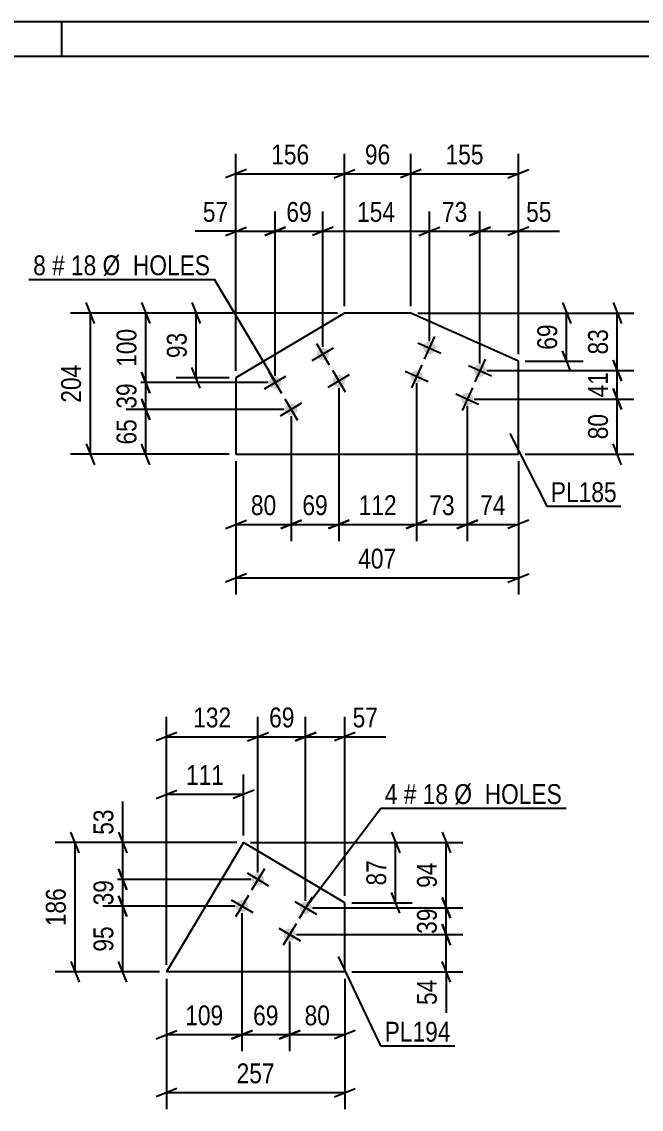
# Model space of a CAD drawing. Header units: millimetres. Extents: x 0 to 420, y 0 to 297.
# Drawn here: x 204.2 to 293.5, y 140.1 to 297 of the extents above; entities that cross this region are included whole.
import ezdxf

# ---------------------------------------------------------------- set-up
doc = ezdxf.new("R2010")
doc.units = ezdxf.units.MM
doc.styles.add('Arial Narrow', font='ARIALN.TTF', dxfattribs={"height": 0.2})

# ---------------------------------------------------------------- blocks, each defined once
blk = doc.blocks.new('Unknown-122572960-1115')
at = {"color": 5, "linetype": 'Continuous'}
for p, q in [((420, 297), (0, 297)), ((210, 292), (210, 297)), ((415, 292), (5, 292))]:
    blk.add_line(p, q, dxfattribs=at)
blk = doc.blocks.new('Part-122572960-23649 - 23648')
at = {"color": 2, "linetype": 'Continuous'}
for p, q in [((250.74, 254.99), (235.1, 245.65)), ((260.3, 254.99), (250.74, 254.99)), ((275.82, 248.05), (260.3, 254.99)), ((275.82, 234.61), (275.82, 248.05)), ((235.1, 245.65), (235.1, 234.61)), ((235.1, 234.61), (275.82, 234.61))]:
    blk.add_line(p, q, dxfattribs=at)
blk = doc.blocks.new('Bolt-122572960-23650 - 23648')
at = {"linetype": 'Continuous'}
for points in [[(248.4, 249.51, -1), (246.85, 248.59, -1)], [(241.53, 245.41, -1), (239.98, 244.49, -1)], [(250.7, 245.65, -1), (249.16, 244.73, -1)], [(243.83, 241.55, -1), (242.29, 240.63, -1)]]:
    blk.add_hatch(color=1, dxfattribs=at).paths.add_polyline_path(points)
at = {"color": 1, "linetype": 'Continuous'}
for p, q in [((246.08, 248.13), (249.17, 249.97)), ((246.7, 250.6), (248.55, 247.51)), ((239.83, 246.5), (241.68, 243.41)), ((249.01, 246.73), (250.85, 243.64)), ((239.21, 244.03), (242.3, 245.88)), ((248.38, 244.27), (251.48, 246.11)), ((241.51, 240.17), (244.61, 242.01)), ((242.14, 242.63), (243.98, 239.54))]:
    blk.add_line(p, q, dxfattribs=at)
blk = doc.blocks.new('Bolt-122572960-23651 - 23648')
at = {"linetype": 'Continuous'}
for points in [[(263.8, 249.59, -1), (262.16, 250.32, -1)], [(261.96, 245.48, -1), (260.32, 246.21, -1)], [(271.1, 246.32, -1), (269.46, 247.06, -1)], [(269.27, 242.21, -1), (267.62, 242.95, -1)]]:
    blk.add_hatch(color=1, dxfattribs=at).paths.add_polyline_path(points)
at = {"color": 1, "linetype": 'Continuous'}
for p, q in [((263.71, 251.6), (262.25, 248.31)), ((261.34, 250.69), (264.62, 249.22)), ((271.02, 248.33), (269.55, 245.05)), ((259.5, 246.58), (262.79, 245.11)), ((261.88, 247.49), (260.41, 244.2)), ((268.64, 247.42), (271.93, 245.95)), ((266.8, 243.32), (270.09, 241.85)), ((269.18, 244.22), (267.71, 240.94))]:
    blk.add_line(p, q, dxfattribs=at)
blk = doc.blocks.new('Part-122572960-23658 - 23657')
at = {"color": 2, "linetype": 'Continuous'}
for p, q in [((236.2, 178.61), (225.08, 159.96)), ((250.8, 169.9), (236.2, 178.61)), ((250.8, 159.96), (250.8, 169.9)), ((250.8, 159.96), (225.08, 159.96))]:
    blk.add_line(p, q, dxfattribs=at)
blk = doc.blocks.new('Bolt-122572960-23659 - 23657')
at = {"linetype": 'Continuous'}
for points in [[(239.04, 172.83, -1), (237.5, 173.76, -1)], [(236.74, 168.97, -1), (235.19, 169.89, -1)], [(245.91, 168.74, -1), (244.37, 169.66, -1)], [(243.61, 164.87, -1), (242.06, 165.79, -1)]]:
    blk.add_hatch(color=1, dxfattribs=at).paths.add_polyline_path(points)
at = {"color": 1, "linetype": 'Continuous'}
for p, q in [((236.72, 174.22), (239.81, 172.37)), ((239.19, 174.84), (237.35, 171.75)), ((234.42, 170.35), (237.51, 168.51)), ((236.89, 170.98), (235.04, 167.89)), ((243.59, 170.12), (246.69, 168.28)), ((246.06, 170.74), (244.22, 167.65)), ((243.76, 166.88), (241.91, 163.79)), ((241.29, 166.25), (244.38, 164.41))]:
    blk.add_line(p, q, dxfattribs=at)
blk = doc.blocks.new('StraightDimension-122572960-24201 - 23648')
at = {"color": 7, "linetype": 'Continuous'}
for p, q in [((235.1, 246.65), (235.1, 277.93)), ((250.74, 255.99), (250.74, 277.93)), ((236.6, 275.68), (233.6, 274.48)), ((235.1, 275.08), (250.74, 275.08)), ((249.24, 274.48), (252.24, 275.68))]:
    blk.add_line(p, q, dxfattribs=at)
at = {"color": 0}
blk.add_wipeout([(246.26, 275.83), (246.26, 280.03), (239.58, 280.03), (239.58, 275.83)], dxfattribs=at)
at = {"color": 3, "style": 'Arial Narrow'}
blk.add_text('156', height=2.863, dxfattribs=at).set_placement((240.18, 276.43))
blk = doc.blocks.new('StraightDimension-122572960-24199 - 23648')
at = {"color": 7, "linetype": 'Continuous'}
for p, q in [((260.3, 255.99), (260.3, 277.93)), ((275.82, 249.05), (275.82, 277.93)), ((261.8, 275.68), (258.8, 274.48)), ((260.3, 275.08), (275.82, 275.08)), ((274.32, 274.48), (277.32, 275.68))]:
    blk.add_line(p, q, dxfattribs=at)
at = {"color": 0}
blk.add_wipeout([(271.4, 275.83), (271.4, 280.03), (264.72, 280.03), (264.72, 275.83)], dxfattribs=at)
at = {"color": 3, "style": 'Arial Narrow'}
blk.add_text('155', height=2.863, dxfattribs=at).set_placement((265.32, 276.43))
blk = doc.blocks.new('StraightDimension-122572960-24200 - 23648')
at = {"color": 7, "linetype": 'Continuous'}
for p, q in [((250.74, 255.99), (250.74, 277.93)), ((260.3, 255.99), (260.3, 277.93)), ((249.24, 274.48), (252.24, 275.68)), ((250.74, 275.08), (260.3, 275.08)), ((261.8, 275.68), (258.8, 274.48))]:
    blk.add_line(p, q, dxfattribs=at)
at = {"color": 0}
blk.add_wipeout([(257.95, 275.83), (257.95, 280.03), (253.09, 280.03), (253.09, 275.83)], dxfattribs=at)
at = {"color": 3, "style": 'Arial Narrow'}
blk.add_text('96', height=2.863, dxfattribs=at).set_placement((253.69, 276.43))
blk = doc.blocks.new('StraightDimension-122572960-27762 - 23648')
at = {"color": 7, "linetype": 'Continuous'}
for p, q in [((268.45, 241.58), (268.45, 222.09)), ((275.82, 233.61), (275.82, 222.09)), ((266.95, 223.89), (269.95, 225.09)), ((268.45, 224.49), (275.82, 224.49)), ((277.32, 225.09), (274.32, 223.89))]:
    blk.add_line(p, q, dxfattribs=at)
at = {"color": 0}
blk.add_wipeout([(274.56, 225.24), (274.56, 229.44), (269.71, 229.44), (269.71, 225.24)], dxfattribs=at)
at = {"color": 3, "style": 'Arial Narrow'}
blk.add_text('74', height=2.863, dxfattribs=at).set_placement((270.31, 225.84))
blk = doc.blocks.new('StraightDimension-122572960-24280 - 23648')
at = {"color": 7, "linetype": 'Continuous'}
for p, q in [((289.48, 248.19), (290.68, 245.19)), ((271.28, 246.69), (292.48, 246.69)), ((290.08, 242.58), (290.08, 246.69)), ((290.68, 241.08), (289.48, 244.08)), ((269.45, 242.58), (292.48, 242.58))]:
    blk.add_line(p, q, dxfattribs=at)
at = {"color": 0}
blk.add_wipeout([(289.33, 247.06), (285.13, 247.06), (285.13, 242.21), (289.33, 242.21)], dxfattribs=at)
at = {"color": 3, "style": 'Arial Narrow'}
blk.add_text('41', height=2.863, rotation=90.0002, dxfattribs=at).set_placement((288.73, 242.81))
blk = doc.blocks.new('StraightDimension-122572960-24207 - 23648')
at = {"color": 7, "linetype": 'Continuous'}
for p, q in [((235.1, 233.61), (235.1, 214.38)), ((275.82, 233.61), (275.82, 214.38)), ((236.6, 217.38), (233.6, 216.18)), ((235.1, 216.78), (275.82, 216.78)), ((274.32, 216.18), (277.32, 217.38))]:
    blk.add_line(p, q, dxfattribs=at)
at = {"color": 0}
blk.add_wipeout([(258.8, 217.53), (258.8, 221.73), (252.12, 221.73), (252.12, 217.53)], dxfattribs=at)
at = {"color": 3, "style": 'Arial Narrow'}
blk.add_text('407', height=2.863, dxfattribs=at).set_placement((252.72, 218.13))
blk = doc.blocks.new('StraightDimension-122572960-27765 - 23648')
at = {"color": 7, "linetype": 'Continuous'}
for p, q in [((249.93, 244.19), (249.93, 222.09)), ((243.06, 240.09), (243.06, 222.09)), ((241.56, 223.89), (244.56, 225.09)), ((243.06, 224.49), (249.93, 224.49)), ((251.43, 225.09), (248.43, 223.89))]:
    blk.add_line(p, q, dxfattribs=at)
at = {"color": 0}
blk.add_wipeout([(248.92, 225.24), (248.92, 229.44), (244.07, 229.44), (244.07, 225.24)], dxfattribs=at)
at = {"color": 3, "style": 'Arial Narrow'}
blk.add_text('69', height=2.863, dxfattribs=at).set_placement((244.67, 225.84))
blk = doc.blocks.new('StraightDimension-122572960-24211 - 23648')
at = {"color": 7, "linetype": 'Continuous'}
for p, q in [((282.16, 256.49), (283.36, 253.49)), ((261.3, 254.99), (285.16, 254.99)), ((282.76, 248.05), (282.76, 254.99)), ((283.36, 246.55), (282.16, 249.55)), ((276.82, 248.05), (285.16, 248.05))]:
    blk.add_line(p, q, dxfattribs=at)
at = {"color": 0}
blk.add_wipeout([(282.01, 253.94), (277.81, 253.94), (277.81, 249.09), (282.01, 249.09)], dxfattribs=at)
at = {"color": 3, "style": 'Arial Narrow'}
blk.add_text('69', height=2.863, rotation=90.0002, dxfattribs=at).set_placement((281.41, 249.69))
blk = doc.blocks.new('StraightDimension-122572960-24281 - 23648')
at = {"color": 7, "linetype": 'Continuous'}
for p, q in [((289.48, 244.08), (290.68, 241.08)), ((269.45, 242.58), (292.48, 242.58)), ((290.08, 234.61), (290.08, 242.58)), ((290.68, 233.11), (289.48, 236.11)), ((276.82, 234.61), (292.48, 234.61))]:
    blk.add_line(p, q, dxfattribs=at)
at = {"color": 0}
blk.add_wipeout([(289.33, 241.02), (285.13, 241.02), (285.13, 236.17), (289.33, 236.17)], dxfattribs=at)
at = {"color": 3, "style": 'Arial Narrow'}
blk.add_text('80', height=2.863, rotation=90.0002, dxfattribs=at).set_placement((288.73, 236.77))
blk = doc.blocks.new('StraightDimension-122572960-24217 - 23648')
at = {"color": 7, "linetype": 'Continuous'}
for p, q in [((228.74, 256.49), (229.94, 253.49)), ((249.74, 254.99), (226.49, 254.99)), ((229.34, 245.65), (229.34, 254.99)), ((229.94, 244.15), (228.74, 247.15)), ((234.1, 245.65), (226.49, 245.65))]:
    blk.add_line(p, q, dxfattribs=at)
at = {"color": 0}
blk.add_wipeout([(228.59, 252.75), (224.39, 252.75), (224.39, 247.89), (228.59, 247.89)], dxfattribs=at)
at = {"color": 3, "style": 'Arial Narrow'}
blk.add_text('93', height=2.863, rotation=90.0002, dxfattribs=at).set_placement((227.99, 248.49))
blk = doc.blocks.new('StraightDimension-122572960-24259 - 23648')
at = {"color": 7, "linetype": 'Continuous'}
for p, q in [((221.49, 256.49), (222.69, 253.49)), ((249.74, 254.99), (219.24, 254.99)), ((222.09, 244.95), (222.09, 254.99)), ((222.69, 243.45), (221.49, 246.45)), ((239.75, 244.95), (219.24, 244.95))]:
    blk.add_line(p, q, dxfattribs=at)
at = {"color": 0}
blk.add_wipeout([(221.34, 253.31), (217.14, 253.31), (217.14, 246.63), (221.34, 246.63)], dxfattribs=at)
at = {"color": 3, "style": 'Arial Narrow'}
blk.add_text('100', height=2.863, rotation=90.0002, dxfattribs=at).set_placement((220.74, 247.23))
blk = doc.blocks.new('StraightDimension-122572960-27838 - 23648')
at = {"color": 7, "linetype": 'Continuous'}
for p, q in [((247.63, 250.05), (247.63, 269.64)), ((262.98, 250.95), (262.98, 269.64)), ((249.13, 267.39), (246.13, 266.19)), ((247.63, 266.79), (262.98, 266.79)), ((261.48, 266.19), (264.48, 267.39))]:
    blk.add_line(p, q, dxfattribs=at)
at = {"color": 0}
blk.add_wipeout([(258.64, 267.54), (258.64, 271.74), (251.96, 271.74), (251.96, 267.54)], dxfattribs=at)
at = {"color": 3, "style": 'Arial Narrow'}
blk.add_text('154', height=2.863, dxfattribs=at).set_placement((252.56, 268.14))
blk = doc.blocks.new('StraightDimension-122572960-24260 - 23648')
at = {"color": 7, "linetype": 'Continuous'}
for p, q in [((221.49, 246.45), (222.69, 243.45)), ((239.75, 244.95), (219.24, 244.95)), ((222.09, 241.09), (222.09, 244.95)), ((222.69, 239.59), (221.49, 242.59)), ((242.06, 241.09), (219.24, 241.09))]:
    blk.add_line(p, q, dxfattribs=at)
at = {"color": 0}
blk.add_wipeout([(221.34, 245.45), (217.14, 245.45), (217.14, 240.59), (221.34, 240.59)], dxfattribs=at)
at = {"color": 3, "style": 'Arial Narrow'}
blk.add_text('39', height=2.863, rotation=90.0002, dxfattribs=at).set_placement((220.74, 241.19))
blk = doc.blocks.new('StraightDimension-122572960-24261 - 23648')
at = {"color": 7, "linetype": 'Continuous'}
for p, q in [((221.49, 242.59), (222.69, 239.59)), ((242.06, 241.09), (219.24, 241.09)), ((222.09, 234.61), (222.09, 241.09)), ((222.69, 233.11), (221.49, 236.11)), ((234.1, 234.61), (219.24, 234.61))]:
    blk.add_line(p, q, dxfattribs=at)
at = {"color": 0}
blk.add_wipeout([(221.34, 240.28), (217.14, 240.28), (217.14, 235.42), (221.34, 235.42)], dxfattribs=at)
at = {"color": 3, "style": 'Arial Narrow'}
blk.add_text('65', height=2.863, rotation=90.0002, dxfattribs=at).set_placement((220.74, 236.02))
blk = doc.blocks.new('StraightDimension-122572960-24279 - 23648')
at = {"color": 7, "linetype": 'Continuous'}
for p, q in [((289.48, 256.49), (290.68, 253.49)), ((261.3, 254.99), (292.48, 254.99)), ((290.08, 246.69), (290.08, 254.99)), ((290.68, 245.19), (289.48, 248.19)), ((271.28, 246.69), (292.48, 246.69))]:
    blk.add_line(p, q, dxfattribs=at)
at = {"color": 0}
blk.add_wipeout([(289.33, 253.27), (285.13, 253.27), (285.13, 248.41), (289.33, 248.41)], dxfattribs=at)
at = {"color": 3, "style": 'Arial Narrow'}
blk.add_text('83', height=2.863, rotation=90.0002, dxfattribs=at).set_placement((288.73, 249.01))
blk = doc.blocks.new('StraightDimension-122572960-24299 - 23648')
at = {"color": 7, "linetype": 'Continuous'}
for p, q in [((214.7, 253.49), (213.5, 256.49)), ((249.74, 254.99), (211.25, 254.99)), ((214.1, 234.61), (214.1, 254.99)), ((213.5, 236.11), (214.7, 233.11)), ((234.1, 234.61), (211.25, 234.61))]:
    blk.add_line(p, q, dxfattribs=at)
at = {"color": 0}
blk.add_wipeout([(213.35, 248.14), (209.15, 248.14), (209.15, 241.45), (213.35, 241.45)], dxfattribs=at)
at = {"color": 3, "style": 'Arial Narrow'}
blk.add_text('204', height=2.863, rotation=90.0002, dxfattribs=at).set_placement((212.75, 242.05))
blk = doc.blocks.new('StraightDimension-122572960-27763 - 23648')
at = {"color": 7, "linetype": 'Continuous'}
for p, q in [((261.14, 244.85), (261.14, 222.09)), ((268.45, 241.58), (268.45, 222.09)), ((259.64, 223.89), (262.64, 225.09)), ((261.14, 224.49), (268.45, 224.49)), ((269.95, 225.09), (266.95, 223.89))]:
    blk.add_line(p, q, dxfattribs=at)
at = {"color": 0}
blk.add_wipeout([(267.22, 225.24), (267.22, 229.44), (262.37, 229.44), (262.37, 225.24)], dxfattribs=at)
at = {"color": 3, "style": 'Arial Narrow'}
blk.add_text('73', height=2.863, dxfattribs=at).set_placement((262.97, 225.84))
blk = doc.blocks.new('StraightDimension-122572960-27764 - 23648')
at = {"color": 7, "linetype": 'Continuous'}
for p, q in [((261.14, 244.85), (261.14, 222.09)), ((249.93, 244.19), (249.93, 222.09)), ((248.43, 223.89), (251.43, 225.09)), ((249.93, 224.49), (261.14, 224.49)), ((262.64, 225.09), (259.64, 223.89))]:
    blk.add_line(p, q, dxfattribs=at)
at = {"color": 0}
blk.add_wipeout([(258.88, 225.24), (258.88, 229.44), (252.19, 229.44), (252.19, 225.24)], dxfattribs=at)
at = {"color": 3, "style": 'Arial Narrow'}
blk.add_text('112', height=2.863, dxfattribs=at).set_placement((252.79, 225.84))
blk = doc.blocks.new('StraightDimension-122572960-27766 - 23648')
at = {"color": 7, "linetype": 'Continuous'}
for p, q in [((243.06, 240.09), (243.06, 222.09)), ((235.1, 233.61), (235.1, 222.09)), ((233.6, 223.89), (236.6, 225.09)), ((235.1, 224.49), (243.06, 224.49)), ((244.56, 225.09), (241.56, 223.89))]:
    blk.add_line(p, q, dxfattribs=at)
at = {"color": 0}
blk.add_wipeout([(241.51, 225.24), (241.51, 229.44), (236.65, 229.44), (236.65, 225.24)], dxfattribs=at)
at = {"color": 3, "style": 'Arial Narrow'}
blk.add_text('80', height=2.863, dxfattribs=at).set_placement((237.25, 225.84))
blk = doc.blocks.new('StraightDimension-122572960-27836 - 23648')
at = {"color": 7, "linetype": 'Continuous'}
for p, q in [((270.28, 247.69), (270.28, 269.64)), ((275.82, 249.05), (275.82, 269.64)), ((268.78, 266.19), (271.78, 267.39)), ((270.28, 266.79), (275.82, 266.79)), ((277.32, 267.39), (274.32, 266.19))]:
    blk.add_line(p, q, dxfattribs=at)
at = {"color": 0}
blk.add_wipeout([(281.2, 267.54), (281.2, 271.74), (276.34, 271.74), (276.34, 267.54)], dxfattribs=at)
at = {"color": 7, "linetype": 'Continuous'}
blk.add_line((275.82, 266.79), (281.73, 266.79), dxfattribs=at)
blk.add_line((275.82, 266.79), (281.73, 266.79), dxfattribs=at)
at = {"color": 3, "style": 'Arial Narrow'}
blk.add_text('55', height=2.863, dxfattribs=at).set_placement((276.94, 268.14))
blk = doc.blocks.new('StraightDimension-122572960-27837 - 23648')
at = {"color": 7, "linetype": 'Continuous'}
for p, q in [((262.98, 250.95), (262.98, 269.64)), ((270.28, 247.69), (270.28, 269.64)), ((261.48, 266.19), (264.48, 267.39)), ((262.98, 266.79), (270.28, 266.79)), ((271.78, 267.39), (268.78, 266.19))]:
    blk.add_line(p, q, dxfattribs=at)
at = {"color": 0}
blk.add_wipeout([(269.06, 267.54), (269.06, 271.74), (264.2, 271.74), (264.2, 267.54)], dxfattribs=at)
at = {"color": 3, "style": 'Arial Narrow'}
blk.add_text('73', height=2.863, dxfattribs=at).set_placement((264.8, 268.14))
blk = doc.blocks.new('StraightDimension-122572960-27839 - 23648')
at = {"color": 7, "linetype": 'Continuous'}
for p, q in [((240.75, 245.95), (240.75, 269.64)), ((247.63, 250.05), (247.63, 269.64)), ((239.25, 266.19), (242.25, 267.39)), ((240.75, 266.79), (247.63, 266.79)), ((249.13, 267.39), (246.13, 266.19))]:
    blk.add_line(p, q, dxfattribs=at)
at = {"color": 0}
blk.add_wipeout([(246.62, 267.54), (246.62, 271.74), (241.76, 271.74), (241.76, 267.54)], dxfattribs=at)
at = {"color": 3, "style": 'Arial Narrow'}
blk.add_text('69', height=2.863, dxfattribs=at).set_placement((242.36, 268.14))
blk = doc.blocks.new('StraightDimension-122572960-27840 - 23648')
at = {"color": 7, "linetype": 'Continuous'}
for p, q in [((235.1, 246.65), (235.1, 269.64)), ((240.75, 245.95), (240.75, 269.64)), ((233.6, 266.19), (236.6, 267.39)), ((235.1, 266.79), (240.75, 266.79)), ((242.25, 267.39), (239.25, 266.19))]:
    blk.add_line(p, q, dxfattribs=at)
at = {"color": 0}
blk.add_wipeout([(234.57, 267.54), (234.57, 271.74), (229.72, 271.74), (229.72, 267.54)], dxfattribs=at)
at = {"color": 7, "linetype": 'Continuous'}
blk.add_line((235.1, 266.79), (229.19, 266.79), dxfattribs=at)
blk.add_line((235.1, 266.79), (229.19, 266.79), dxfattribs=at)
at = {"color": 3, "style": 'Arial Narrow'}
blk.add_text('57', height=2.863, dxfattribs=at).set_placement((230.32, 268.14))
blk = doc.blocks.new('StraightDimension-122572960-24319 - 23657')
at = {"color": 7, "linetype": 'Continuous'}
for p, q in [((212.49, 177.11), (211.29, 180.11)), ((235.2, 178.61), (209.04, 178.61)), ((211.89, 159.96), (211.89, 178.61)), ((211.29, 161.46), (212.49, 158.46)), ((224.08, 159.96), (209.04, 159.96))]:
    blk.add_line(p, q, dxfattribs=at)
at = {"color": 0}
blk.add_wipeout([(211.14, 172.63), (206.94, 172.63), (206.94, 165.94), (211.14, 165.94)], dxfattribs=at)
at = {"color": 3, "style": 'Arial Narrow'}
blk.add_text('186', height=2.863, rotation=90.0002, dxfattribs=at).set_placement((210.54, 166.54))
blk = doc.blocks.new('StraightDimension-122572960-24303 - 23657')
at = {"color": 7, "linetype": 'Continuous'}
for p, q in [((225.08, 160.96), (225.08, 188.42)), ((236.2, 179.61), (236.2, 188.42)), ((223.58, 184.97), (226.58, 186.17)), ((225.08, 185.57), (236.2, 185.57)), ((237.7, 186.17), (234.7, 184.97))]:
    blk.add_line(p, q, dxfattribs=at)
at = {"color": 0}
blk.add_wipeout([(233.98, 186.32), (233.98, 190.52), (227.29, 190.52), (227.29, 186.32)], dxfattribs=at)
at = {"color": 3, "style": 'Arial Narrow'}
blk.add_text('111', height=2.863, dxfattribs=at).set_placement((227.89, 186.92))
blk = doc.blocks.new('StraightDimension-122572960-24309 - 23657')
at = {"color": 7, "linetype": 'Continuous'}
for p, q in [((225.08, 158.96), (225.08, 140.14)), ((250.8, 158.96), (250.8, 140.14)), ((226.58, 143.14), (223.58, 141.94)), ((249.3, 141.94), (252.3, 143.14)), ((225.08, 142.54), (250.8, 142.54))]:
    blk.add_line(p, q, dxfattribs=at)
at = {"color": 0}
blk.add_wipeout([(241.28, 143.29), (241.28, 147.49), (234.59, 147.49), (234.59, 143.29)], dxfattribs=at)
at = {"color": 3, "style": 'Arial Narrow'}
blk.add_text('257', height=2.863, dxfattribs=at).set_placement((235.19, 143.89))
blk = doc.blocks.new('StraightDimension-122572960-28988 - 23657')
at = {"color": 7, "linetype": 'Continuous'}
for p, q in [((264.81, 170.7), (266.01, 167.7)), ((246.14, 169.2), (267.81, 169.2)), ((265.41, 165.33), (265.41, 169.2)), ((266.01, 163.83), (264.81, 166.83)), ((243.83, 165.33), (267.81, 165.33))]:
    blk.add_line(p, q, dxfattribs=at)
at = {"color": 0}
blk.add_wipeout([(264.66, 169.69), (260.46, 169.69), (260.46, 164.84), (264.66, 164.84)], dxfattribs=at)
at = {"color": 3, "style": 'Arial Narrow'}
blk.add_text('39', height=2.863, rotation=90.0002, dxfattribs=at).set_placement((264.06, 165.44))
blk = doc.blocks.new('StraightDimension-122572960-24313 - 23657')
at = {"color": 7, "linetype": 'Continuous'}
for p, q in [((257.51, 180.11), (258.71, 177.11)), ((237.2, 178.61), (260.51, 178.61)), ((258.11, 169.9), (258.11, 178.61)), ((258.71, 168.4), (257.51, 171.4)), ((251.8, 169.9), (260.51, 169.9))]:
    blk.add_line(p, q, dxfattribs=at)
at = {"color": 0}
blk.add_wipeout([(257.36, 176.68), (253.16, 176.68), (253.16, 171.82), (257.36, 171.82)], dxfattribs=at)
at = {"color": 3, "style": 'Arial Narrow'}
blk.add_text('87', height=2.863, rotation=90.0002, dxfattribs=at).set_placement((256.76, 172.42))
blk = doc.blocks.new('StraightDimension-122572960-24323 - 23657')
at = {"color": 7, "linetype": 'Continuous'}
for p, q in [((242.83, 164.33), (242.83, 148.5)), ((250.8, 158.96), (250.8, 148.5)), ((241.33, 150.3), (244.33, 151.5)), ((242.83, 150.9), (250.8, 150.9)), ((252.3, 151.5), (249.3, 150.3))]:
    blk.add_line(p, q, dxfattribs=at)
at = {"color": 0}
blk.add_wipeout([(249.24, 151.65), (249.24, 155.85), (244.39, 155.85), (244.39, 151.65)], dxfattribs=at)
at = {"color": 3, "style": 'Arial Narrow'}
blk.add_text('80', height=2.863, dxfattribs=at).set_placement((244.99, 152.25))
blk = doc.blocks.new('StraightDimension-122572960-24324 - 23657')
at = {"color": 7, "linetype": 'Continuous'}
for p, q in [((235.96, 168.43), (235.96, 148.5)), ((242.83, 164.33), (242.83, 148.5)), ((234.46, 150.3), (237.46, 151.5)), ((235.96, 150.9), (242.83, 150.9)), ((244.33, 151.5), (241.33, 150.3))]:
    blk.add_line(p, q, dxfattribs=at)
at = {"color": 0}
blk.add_wipeout([(241.83, 151.65), (241.83, 155.85), (236.97, 155.85), (236.97, 151.65)], dxfattribs=at)
at = {"color": 3, "style": 'Arial Narrow'}
blk.add_text('69', height=2.863, dxfattribs=at).set_placement((237.57, 152.25))
blk = doc.blocks.new('StraightDimension-122572960-24325 - 23657')
at = {"color": 7, "linetype": 'Continuous'}
for p, q in [((235.96, 168.43), (235.96, 148.5)), ((225.08, 158.96), (225.08, 148.5)), ((223.58, 150.3), (226.58, 151.5)), ((225.08, 150.9), (235.96, 150.9)), ((237.46, 151.5), (234.46, 150.3))]:
    blk.add_line(p, q, dxfattribs=at)
at = {"color": 0}
blk.add_wipeout([(233.86, 151.65), (233.86, 155.85), (227.18, 155.85), (227.18, 151.65)], dxfattribs=at)
at = {"color": 3, "style": 'Arial Narrow'}
blk.add_text('109', height=2.863, dxfattribs=at).set_placement((227.78, 152.25))
blk = doc.blocks.new('StraightDimension-122572960-24343 - 23657')
at = {"color": 7, "linetype": 'Continuous'}
for p, q in [((218.16, 180.11), (219.36, 177.11)), ((235.2, 178.61), (215.91, 178.61)), ((218.76, 173.3), (218.76, 178.61)), ((219.36, 171.8), (218.16, 174.8)), ((237.27, 173.3), (215.91, 173.3))]:
    blk.add_line(p, q, dxfattribs=at)
at = {"color": 0}
blk.add_wipeout([(218.01, 183.99), (213.81, 183.99), (213.81, 179.13), (218.01, 179.13)], dxfattribs=at)
at = {"color": 7, "linetype": 'Continuous'}
blk.add_line((218.76, 178.61), (218.76, 184.51), dxfattribs=at)
blk.add_line((218.76, 178.61), (218.76, 184.51), dxfattribs=at)
at = {"color": 3, "style": 'Arial Narrow'}
blk.add_text('53', height=2.863, rotation=90.0002, dxfattribs=at).set_placement((217.41, 179.73))
blk = doc.blocks.new('StraightDimension-122572960-24344 - 23657')
at = {"color": 7, "linetype": 'Continuous'}
for p, q in [((218.16, 174.8), (219.36, 171.8)), ((237.27, 173.3), (215.91, 173.3)), ((218.76, 169.43), (218.76, 173.3)), ((234.96, 169.43), (215.91, 169.43)), ((219.36, 167.93), (218.16, 170.93))]:
    blk.add_line(p, q, dxfattribs=at)
at = {"color": 0}
blk.add_wipeout([(218.01, 173.79), (213.81, 173.79), (213.81, 168.94), (218.01, 168.94)], dxfattribs=at)
at = {"color": 3, "style": 'Arial Narrow'}
blk.add_text('39', height=2.863, rotation=90.0002, dxfattribs=at).set_placement((217.41, 169.54))
blk = doc.blocks.new('StraightDimension-122572960-24345 - 23657')
at = {"color": 7, "linetype": 'Continuous'}
for p, q in [((234.96, 169.43), (215.91, 169.43)), ((218.16, 170.93), (219.36, 167.93)), ((218.76, 159.96), (218.76, 169.43)), ((219.36, 158.46), (218.16, 161.46)), ((224.08, 159.96), (215.91, 159.96))]:
    blk.add_line(p, q, dxfattribs=at)
at = {"color": 0}
blk.add_wipeout([(218.01, 167.13), (213.81, 167.13), (213.81, 162.27), (218.01, 162.27)], dxfattribs=at)
at = {"color": 3, "style": 'Arial Narrow'}
blk.add_text('95', height=2.863, rotation=90.0002, dxfattribs=at).set_placement((217.41, 162.87))
blk = doc.blocks.new('StraightDimension-122572960-28964 - 23657')
at = {"color": 7, "linetype": 'Continuous'}
for p, q in [((245.14, 170.2), (245.14, 196.72)), ((250.8, 170.9), (250.8, 196.72)), ((243.64, 193.27), (246.64, 194.47)), ((245.14, 193.87), (250.8, 193.87)), ((252.3, 194.47), (249.3, 193.27))]:
    blk.add_line(p, q, dxfattribs=at)
at = {"color": 0}
blk.add_wipeout([(256.18, 194.62), (256.18, 198.82), (251.32, 198.82), (251.32, 194.62)], dxfattribs=at)
at = {"color": 7, "linetype": 'Continuous'}
blk.add_line((250.8, 193.87), (256.7, 193.87), dxfattribs=at)
blk.add_line((250.8, 193.87), (256.7, 193.87), dxfattribs=at)
at = {"color": 3, "style": 'Arial Narrow'}
blk.add_text('57', height=2.863, dxfattribs=at).set_placement((251.92, 195.22))
blk = doc.blocks.new('StraightDimension-122572960-28965 - 23657')
at = {"color": 7, "linetype": 'Continuous'}
for p, q in [((238.27, 174.3), (238.27, 196.72)), ((245.14, 170.2), (245.14, 196.72)), ((236.77, 193.27), (239.77, 194.47)), ((238.27, 193.87), (245.14, 193.87)), ((246.64, 194.47), (243.64, 193.27))]:
    blk.add_line(p, q, dxfattribs=at)
at = {"color": 0}
blk.add_wipeout([(244.13, 194.62), (244.13, 198.82), (239.28, 198.82), (239.28, 194.62)], dxfattribs=at)
at = {"color": 3, "style": 'Arial Narrow'}
blk.add_text('69', height=2.863, dxfattribs=at).set_placement((239.88, 195.22))
blk = doc.blocks.new('StraightDimension-122572960-28966 - 23657')
at = {"color": 7, "linetype": 'Continuous'}
for p, q in [((225.08, 160.96), (225.08, 196.72)), ((238.27, 174.3), (238.27, 196.72)), ((226.58, 194.47), (223.58, 193.27)), ((225.08, 193.87), (238.27, 193.87)), ((236.77, 193.27), (239.77, 194.47))]:
    blk.add_line(p, q, dxfattribs=at)
at = {"color": 0}
blk.add_wipeout([(235.01, 194.62), (235.01, 198.82), (228.33, 198.82), (228.33, 194.62)], dxfattribs=at)
at = {"color": 3, "style": 'Arial Narrow'}
blk.add_text('132', height=2.863, dxfattribs=at).set_placement((228.93, 195.22))
blk = doc.blocks.new('StraightDimension-122572960-28987 - 23657')
at = {"color": 7, "linetype": 'Continuous'}
for p, q in [((264.81, 180.11), (266.01, 177.11)), ((237.2, 178.61), (267.81, 178.61)), ((265.41, 169.2), (265.41, 178.61)), ((266.01, 167.7), (264.81, 170.7)), ((246.14, 169.2), (267.81, 169.2))]:
    blk.add_line(p, q, dxfattribs=at)
at = {"color": 0}
blk.add_wipeout([(264.66, 176.33), (260.46, 176.33), (260.46, 171.47), (264.66, 171.47)], dxfattribs=at)
at = {"color": 3, "style": 'Arial Narrow'}
blk.add_text('94', height=2.863, rotation=90.0002, dxfattribs=at).set_placement((264.06, 172.07))
blk = doc.blocks.new('StraightDimension-122572960-28989 - 23657')
at = {"color": 7, "linetype": 'Continuous'}
for p, q in [((264.81, 166.83), (266.01, 163.83)), ((243.83, 165.33), (267.81, 165.33)), ((265.41, 159.96), (265.41, 165.33)), ((266.01, 158.46), (264.81, 161.46)), ((251.8, 159.96), (267.81, 159.96))]:
    blk.add_line(p, q, dxfattribs=at)
at = {"color": 0}
blk.add_wipeout([(264.66, 159.44), (260.46, 159.44), (260.46, 154.58), (264.66, 154.58)], dxfattribs=at)
at = {"color": 7, "linetype": 'Continuous'}
blk.add_line((265.41, 159.96), (265.41, 154.06), dxfattribs=at)
blk.add_line((265.41, 159.96), (265.41, 154.06), dxfattribs=at)
at = {"color": 3, "style": 'Arial Narrow'}
blk.add_text('54', height=2.863, rotation=90.0002, dxfattribs=at).set_placement((264.06, 155.18))
blk = doc.blocks.new('MarkSet-122572960-27673 - 23648')
at = {"color": 0}
for points in [[(207.68, 260.44), (207.68, 263.44), (205.85, 263.44), (205.85, 260.44)], [(210.4, 260.44), (210.4, 263.44), (208.58, 263.44), (208.58, 260.44)], [(214.96, 260.44), (214.96, 263.44), (211.3, 263.44), (211.3, 260.44)], [(231.39, 260.44), (231.39, 263.44), (215.86, 263.44), (215.86, 260.44)]]:
    blk.add_wipeout(points, dxfattribs=at)
for points in [[(207.68, 260.44), (207.68, 263.44), (205.85, 263.44), (205.85, 260.44)], [(210.4, 260.44), (210.4, 263.44), (208.58, 263.44), (208.58, 260.44)], [(214.96, 260.44), (214.96, 263.44), (211.3, 263.44), (211.3, 260.44)], [(231.39, 260.44), (231.39, 263.44), (215.86, 263.44), (215.86, 260.44)]]:
    blk.add_wipeout(points, dxfattribs=at)
at = {"color": 7, "linetype": 'Continuous'}
for p in [(205.25, 259.84), (240.93, 244.83)]:
    blk.add_line(p, (231.99, 259.84), dxfattribs=at)
at = {"color": 3, "style": 'Arial Narrow'}
for s, height, p in [('8', 2.86, (205.85, 260.44)), ('#', 2.86, (208.58, 260.44)), ('18', 2.863, (211.3, 260.44)), ('Ø  HOLES', 2.863, (215.86, 260.44))]:
    blk.add_text(s, height=height, dxfattribs=at).set_placement(p)
blk = doc.blocks.new('Mark-122572960-24545 - 23648')
at = {"color": 0}
blk.add_wipeout([(290, 227.72), (290, 230.72), (280.5, 230.72), (280.5, 227.72)], dxfattribs=at)
blk.add_wipeout([(290, 227.72), (290, 230.72), (280.5, 230.72), (280.5, 227.72)], dxfattribs=at)
at = {"color": 30, "linetype": 'Continuous'}
for p, q in [((274.58, 237.63), (279.9, 227.12)), ((279.9, 227.12), (290.6, 227.12))]:
    blk.add_line(p, q, dxfattribs=at)
at = {"color": 3, "style": 'Arial Narrow'}
blk.add_text('PL185', height=2.863, dxfattribs=at).set_placement((280.5, 227.72))
blk = doc.blocks.new('Mark-122572960-24550 - 23657')
at = {"color": 0}
blk.add_wipeout([(266.05, 149.89), (266.05, 152.89), (256.54, 152.89), (256.54, 149.89)], dxfattribs=at)
blk.add_wipeout([(266.05, 149.89), (266.05, 152.89), (256.54, 152.89), (256.54, 149.89)], dxfattribs=at)
at = {"color": 30, "linetype": 'Continuous'}
for p, q in [((249.85, 162.17), (255.94, 149.29)), ((255.94, 149.29), (266.65, 149.29))]:
    blk.add_line(p, q, dxfattribs=at)
at = {"color": 3, "style": 'Arial Narrow'}
blk.add_text('PL194', height=2.863, dxfattribs=at).set_placement((256.54, 149.89))
blk = doc.blocks.new('Mark-122572960-24553 - 23657')
at = {"color": 0}
for points in [[(258.4, 184.17), (258.4, 187.17), (256.57, 187.17), (256.57, 184.17)], [(261.13, 184.17), (261.13, 187.17), (259.3, 187.17), (259.3, 184.17)], [(265.68, 184.17), (265.68, 187.17), (262.03, 187.17), (262.03, 184.17)], [(282.11, 184.17), (282.11, 187.17), (266.58, 187.17), (266.58, 184.17)]]:
    blk.add_wipeout(points, dxfattribs=at)
for points in [[(258.4, 184.17), (258.4, 187.17), (256.57, 187.17), (256.57, 184.17)], [(261.13, 184.17), (261.13, 187.17), (259.3, 187.17), (259.3, 184.17)], [(265.68, 184.17), (265.68, 187.17), (262.03, 187.17), (262.03, 184.17)], [(282.11, 184.17), (282.11, 187.17), (266.58, 187.17), (266.58, 184.17)]]:
    blk.add_wipeout(points, dxfattribs=at)
at = {"color": 7, "linetype": 'Continuous'}
for p, q in [((245.14, 169.2), (255.97, 183.57)), ((255.97, 183.57), (282.71, 183.57))]:
    blk.add_line(p, q, dxfattribs=at)
at = {"color": 3, "style": 'Arial Narrow'}
for s, height, p in [('4', 2.86, (256.57, 184.17)), ('#', 2.86, (259.3, 184.17)), ('18', 2.863, (262.03, 184.17)), ('Ø  HOLES', 2.863, (266.58, 184.17))]:
    blk.add_text(s, height=height, dxfattribs=at).set_placement(p)

msp = doc.modelspace()

# ---------------------------------------------------------------- block references
for name in ['Unknown-122572960-1115', 'Part-122572960-23649 - 23648', 'Bolt-122572960-23651 - 23648', 'Bolt-122572960-23650 - 23648', 'Part-122572960-23658 - 23657', 'Bolt-122572960-23659 - 23657']:
    msp.add_blockref(name, (0, 0))

# ---------------------------------------------------------------- next in the draw order: block references
for name in ['StraightDimension-122572960-24201 - 23648', 'StraightDimension-122572960-24199 - 23648', 'StraightDimension-122572960-27762 - 23648', 'StraightDimension-122572960-24319 - 23657', 'StraightDimension-122572960-28988 - 23657']:
    msp.add_blockref(name, (0, 0))

# ---------------------------------------------------------------- next in the draw order: block references
for name in ['StraightDimension-122572960-24200 - 23648', 'StraightDimension-122572960-24280 - 23648', 'StraightDimension-122572960-24207 - 23648', 'StraightDimension-122572960-24303 - 23657', 'StraightDimension-122572960-24309 - 23657']:
    msp.add_blockref(name, (0, 0))

# ---------------------------------------------------------------- next in the draw order: block references
for name in ['StraightDimension-122572960-24211 - 23648', 'StraightDimension-122572960-27765 - 23648', 'StraightDimension-122572960-24281 - 23648', 'StraightDimension-122572960-24313 - 23657', 'StraightDimension-122572960-24323 - 23657']:
    msp.add_blockref(name, (0, 0))

# ---------------------------------------------------------------- next in the draw order: block references
for name in ['StraightDimension-122572960-24217 - 23648', 'Mark-122572960-24545 - 23648', 'StraightDimension-122572960-28964 - 23657', 'StraightDimension-122572960-24343 - 23657', 'StraightDimension-122572960-24324 - 23657']:
    msp.add_blockref(name, (0, 0))

# ---------------------------------------------------------------- next in the draw order: block references
for name in ['StraightDimension-122572960-24259 - 23648', 'StraightDimension-122572960-24325 - 23657', 'StraightDimension-122572960-28989 - 23657']:
    msp.add_blockref(name, (0, 0))

# ---------------------------------------------------------------- next in the draw order: block references
for name in ['StraightDimension-122572960-27838 - 23648', 'StraightDimension-122572960-24260 - 23648', 'StraightDimension-122572960-24344 - 23657', 'Mark-122572960-24550 - 23657']:
    msp.add_blockref(name, (0, 0))

# ---------------------------------------------------------------- next in the draw order: block references
for name in ['StraightDimension-122572960-24279 - 23648', 'StraightDimension-122572960-24261 - 23648', 'StraightDimension-122572960-28965 - 23657', 'StraightDimension-122572960-24345 - 23657']:
    msp.add_blockref(name, (0, 0))

# ---------------------------------------------------------------- next in the draw order: block references
for name in ['StraightDimension-122572960-27836 - 23648', 'StraightDimension-122572960-24299 - 23648', 'StraightDimension-122572960-27763 - 23648', 'StraightDimension-122572960-28966 - 23657']:
    msp.add_blockref(name, (0, 0))

# ---------------------------------------------------------------- next in the draw order: block references
for name in ['StraightDimension-122572960-27839 - 23648', 'StraightDimension-122572960-27837 - 23648', 'StraightDimension-122572960-27764 - 23648', 'StraightDimension-122572960-27766 - 23648', 'StraightDimension-122572960-28987 - 23657']:
    msp.add_blockref(name, (0, 0))

# ---------------------------------------------------------------- next in the draw order: block references
for name in ['StraightDimension-122572960-27840 - 23648', 'Mark-122572960-24553 - 23657']:
    msp.add_blockref(name, (0, 0))

# ---------------------------------------------------------------- next in the draw order: block references
msp.add_blockref('MarkSet-122572960-27673 - 23648', (0, 0))

doc.saveas('drawing.dxf')
